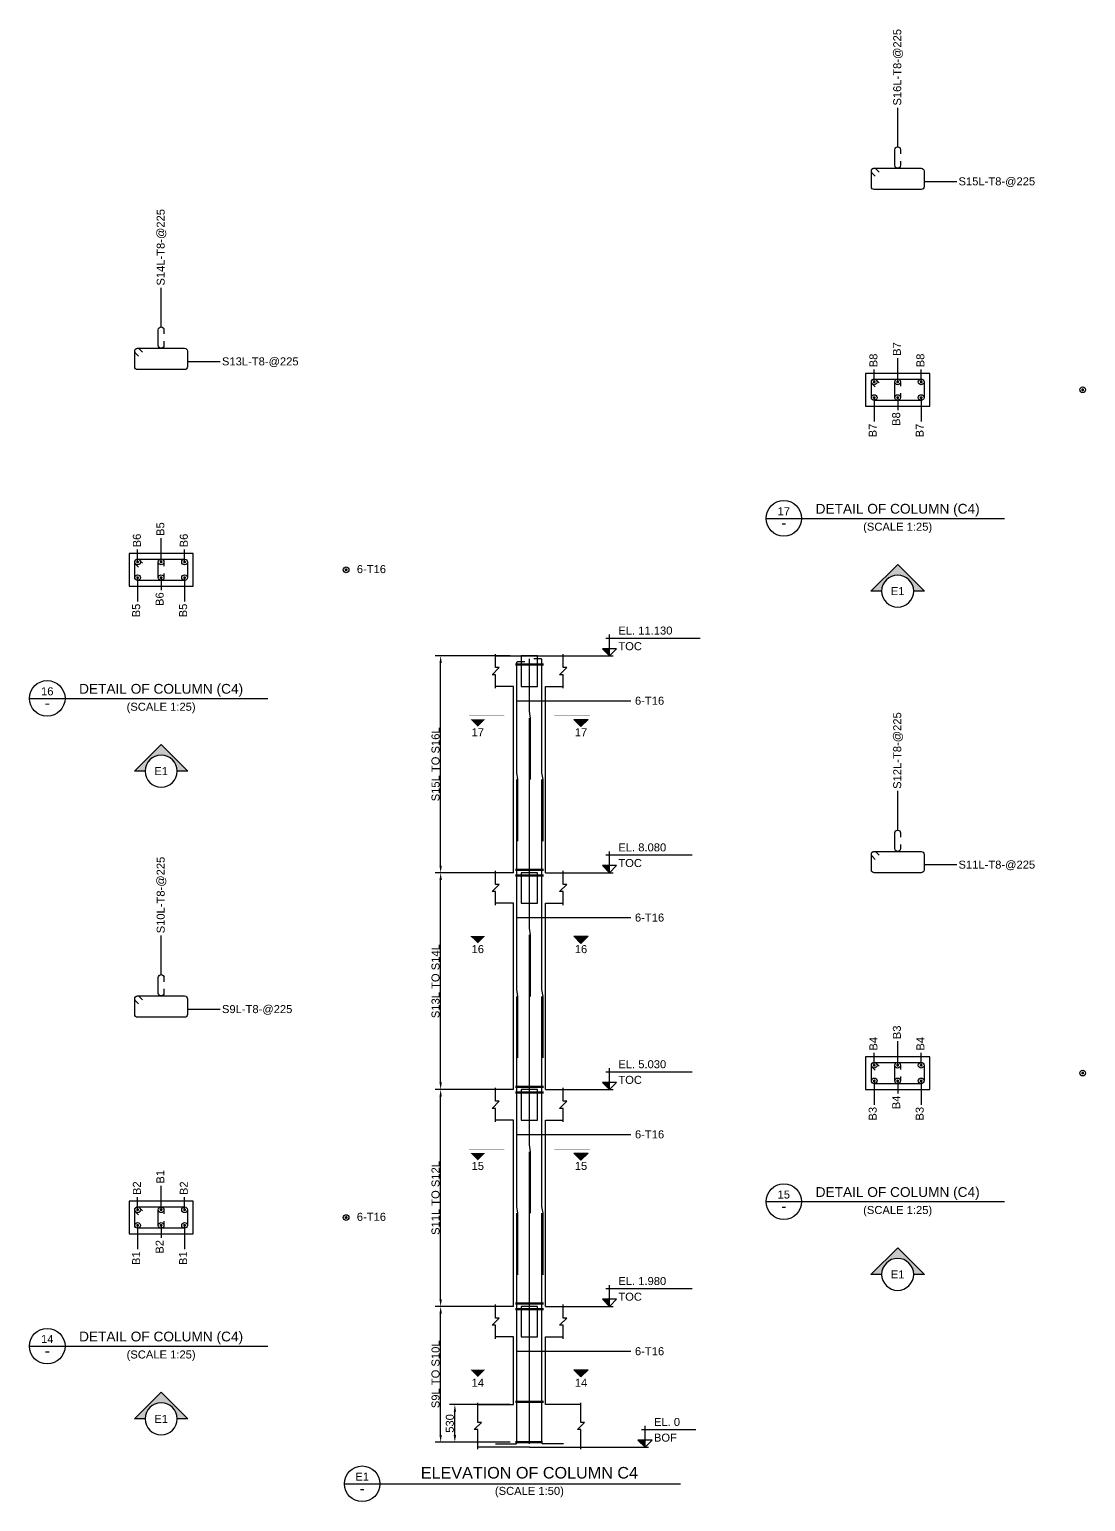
# Model space of a CAD drawing. Header units: inches. Extents: x -816171 to 9366335, y -450961 to 689132.
# Drawn here: x 123873 to 153553, y 86036 to 127424 of the extents above; entities that cross this region are included whole.
import ezdxf
from ezdxf.enums import TextEntityAlignment as Align

# ---------------------------------------------------------------- set-up
doc = ezdxf.new("R2010")
doc.units = ezdxf.units.IN
doc.header["$MEASUREMENT"] = 0
for name, color, linetype in [('colSectionMarkLayer', 5, 'Continuous'), ('Concrete Line', 2, 'Continuous'), ('Dim', 31, 'Continuous'), ('Hatch', 25, 'Continuous'), ('Labels', 4, 'Continuous'), ('Link', 225, 'Continuous'), ('Reinforcement', 130, 'Continuous'), ('Text', 31, 'Continuous'), ('Text_Scale', 31, 'Continuous')]:
    doc.layers.add(name, color=color, linetype=linetype)
doc.styles.add('SC-BBS1', font='SansSerif')
doc.styles.add('SC-COL2', font='SansSerif')
doc.styles.get("Standard").update_dxf_attribs({"font": 'txt.shx'})
doc.dimstyles.new('ColumnSch', dxfattribs={"dimtxt": 225, "dimasz": 200, "dimexe": 150, "dimexo": 150, "dimgap": 25, "dimtad": 1, "dimtoh": 1, "dimdec": 4, "dimzin": 0, "dimdsep": 46, "dimtxsty": 'SC-COL2', "dimcen": 0.09, "dimclrd": 8, "dimclre": 8, "dimclrt": 31, "dimadec": 0, "dimazin": 0, "dimtfac": 1, "dimtdec": 0, "dimtix": 1, "dimtofl": 0, "dimtmove": 0, "dimatfit": 3, "dimfxl": 1, "dimtolj": 1, "dimtzin": 0, "dimarcsym": 0})
doc.dimstyles.get("Standard").update_dxf_attribs({"dimtxt": 0.18, "dimasz": 0.18, "dimexe": 0.18, "dimexo": 0.0625, "dimgap": 0.09, "dimtad": 0, "dimtih": 1, "dimtoh": 1, "dimdec": 4, "dimzin": 0, "dimdsep": 46, "dimtxsty": 'Standard', "dimcen": 0.09, "dimadec": 0, "dimazin": 0, "dimtfac": 1, "dimtdec": 4, "dimtofl": 0, "dimtmove": 0, "dimatfit": 3, "dimfxl": 1, "dimtolj": 1, "dimtzin": 0, "dimarcsym": 0})

# ---------------------------------------------------------------- blocks, each defined once
blk = doc.blocks.new('*D486')
at = {"layer": 'DEFPOINTS', "color": 0, "transparency": 16777216}
for p in [(135429, 91523), (137529, 91523), (137529, 87705)]:
    blk.add_point(p, dxfattribs=at)
at = {"layer": 'Dim', "color": 8, "lineweight": -2, "transparency": 16777216}
for p, q in [((137379, 91523), (135279, 91523)), ((135429, 87905), (135429, 91323)), ((137379, 87705), (135279, 87705))]:
    blk.add_line(p, q, dxfattribs=at)
at = {"layer": 'Dim', "color": 8, "transparency": 16777216}
for points in [[(135396, 91323), (135463, 91323), (135429, 91523)], [(135396, 87905), (135463, 87905), (135429, 87705)]]:
    blk.add_solid(points, dxfattribs=at)
at = {"layer": 'Dim', "color": 31, "lineweight": 50, "transparency": 16777216, "insert": (135287, 89614), "char_height": 225, "attachment_point": 5, "rotation": 90, "style": 'SC-COL2'}
blk.add_mtext('\\A1;S9L TO S10L', dxfattribs=at)
blk = doc.blocks.new('*D487')
at = {"layer": 'DEFPOINTS', "color": 0, "transparency": 16777216}
for p in [(135829, 88761), (137529, 88761), (137529, 87705)]:
    blk.add_point(p, dxfattribs=at)
at = {"layer": 'Dim', "color": 8, "lineweight": -2, "transparency": 16777216}
for p, q in [((137379, 88761), (135679, 88761)), ((135829, 87905), (135829, 88561)), ((137379, 87705), (135679, 87705))]:
    blk.add_line(p, q, dxfattribs=at)
at = {"layer": 'Dim', "color": 8, "transparency": 16777216}
for points in [[(135796, 88561), (135863, 88561), (135829, 88761)], [(135796, 87905), (135863, 87905), (135829, 87705)]]:
    blk.add_solid(points, dxfattribs=at)
at = {"layer": 'Dim', "color": 31, "lineweight": 50, "transparency": 16777216, "insert": (135688, 88233), "char_height": 225, "attachment_point": 5, "rotation": 90, "style": 'SC-COL2'}
blk.add_mtext('\\A1;530', dxfattribs=at)
blk = doc.blocks.new('*D488')
at = {"layer": 'DEFPOINTS', "color": 0, "transparency": 16777216}
for p in [(135429, 97619), (137529, 97619), (137529, 91523)]:
    blk.add_point(p, dxfattribs=at)
at = {"layer": 'Dim', "color": 8, "lineweight": -2, "transparency": 16777216}
for p, q in [((137379, 97619), (135279, 97619)), ((135429, 91723), (135429, 97419)), ((137379, 91523), (135279, 91523))]:
    blk.add_line(p, q, dxfattribs=at)
at = {"layer": 'Dim', "color": 8, "transparency": 16777216}
for points in [[(135396, 97419), (135463, 97419), (135429, 97619)], [(135396, 91723), (135463, 91723), (135429, 91523)]]:
    blk.add_solid(points, dxfattribs=at)
at = {"layer": 'Dim', "color": 31, "lineweight": 50, "transparency": 16777216, "insert": (135287, 94571), "char_height": 225, "attachment_point": 5, "rotation": 90, "style": 'SC-COL2'}
blk.add_mtext('\\A1;S11L TO S12L', dxfattribs=at)
blk = doc.blocks.new('*D489')
at = {"layer": 'DEFPOINTS', "color": 0, "transparency": 16777216}
for p in [(135429, 103715), (137529, 103715), (137529, 97619)]:
    blk.add_point(p, dxfattribs=at)
at = {"layer": 'Dim', "color": 8, "lineweight": -2, "transparency": 16777216}
for p, q in [((137379, 103715), (135279, 103715)), ((135429, 97819), (135429, 103515)), ((137379, 97619), (135279, 97619))]:
    blk.add_line(p, q, dxfattribs=at)
at = {"layer": 'Dim', "color": 8, "transparency": 16777216}
for points in [[(135396, 103515), (135463, 103515), (135429, 103715)], [(135396, 97819), (135463, 97819), (135429, 97619)]]:
    blk.add_solid(points, dxfattribs=at)
at = {"layer": 'Dim', "color": 31, "lineweight": 50, "transparency": 16777216, "insert": (135287, 100667), "char_height": 225, "attachment_point": 5, "rotation": 90, "style": 'SC-COL2'}
blk.add_mtext('\\A1;S13L TO S14L', dxfattribs=at)
blk = doc.blocks.new('*D490')
at = {"layer": 'DEFPOINTS', "color": 0, "transparency": 16777216}
for p in [(135429, 109811), (137529, 109811), (137529, 103715)]:
    blk.add_point(p, dxfattribs=at)
at = {"layer": 'Dim', "color": 8, "lineweight": -2, "transparency": 16777216}
for p, q in [((137379, 109811), (135279, 109811)), ((135429, 103915), (135429, 109611)), ((137379, 103715), (135279, 103715))]:
    blk.add_line(p, q, dxfattribs=at)
at = {"layer": 'Dim', "color": 8, "transparency": 16777216}
for points in [[(135396, 109611), (135463, 109611), (135429, 109811)], [(135396, 103915), (135463, 103915), (135429, 103715)]]:
    blk.add_solid(points, dxfattribs=at)
at = {"layer": 'Dim', "color": 31, "lineweight": 50, "transparency": 16777216, "insert": (135287, 106763), "char_height": 225, "attachment_point": 5, "rotation": 90, "style": 'SC-COL2'}
blk.add_mtext('\\A1;S15L TO S16L', dxfattribs=at)

msp = doc.modelspace()

# ---------------------------------------------------------------- hatches: boundary and pattern name
at = {"layer": 'Hatch'}
h = msp.add_hatch(color=256, dxfattribs=at)
edge = h.paths.add_edge_path(flags=16)
edge.add_line((147823.34546, 111633.4638), (147523.34546, 111633.4638))
edge.add_line((147523.34546, 111633.4638), (148273.34546, 112383.4638))
edge.add_line((148273.34546, 112383.4638), (149023.34546, 111633.4638))
edge.add_line((149023.34546, 111633.4638), (148723.34546, 111633.4638))
edge.add_arc((148273.34546, 111633.4638), 450, 0, 180)
for points in [[(140173.34546, 109811.4638), (140173.34546, 110011.4638), (139973.34546, 110011.4638)], [(136273.34546, 108026.4638), (136473.34546, 107826.4638), (136673.34546, 108026.4638), (136273.34546, 108026.4638)], [(139573.34546, 108026.4638), (139373.34546, 107826.4638), (139173.34546, 108026.4638), (139573.34546, 108026.4638)], [(140173.34546, 103715.4638), (140173.34546, 103915.4638), (139973.34546, 103915.4638)], [(136273.34546, 101930.4638), (136473.34546, 101730.4638), (136673.34546, 101930.4638), (136273.34546, 101930.4638)], [(139573.34546, 101930.4638), (139373.34546, 101730.4638), (139173.34546, 101930.4638), (139573.34546, 101930.4638)], [(140173.34546, 97619.4638), (140173.34546, 97819.4638), (139973.34546, 97819.4638)], [(136273.34546, 95834.4638), (136473.34546, 95634.4638), (136673.34546, 95834.4638), (136273.34546, 95834.4638)], [(139573.34546, 95834.4638), (139373.34546, 95634.4638), (139173.34546, 95834.4638), (139573.34546, 95834.4638)], [(140173.34546, 91523.4638), (140173.34546, 91723.4638), (139973.34546, 91723.4638)], [(136273.34546, 89738.4638), (136473.34546, 89538.4638), (136673.34546, 89738.4638), (136273.34546, 89738.4638)], [(139573.34546, 89738.4638), (139373.34546, 89538.4638), (139173.34546, 89738.4638), (139573.34546, 89738.4638)], [(141173.34546, 87561.4638), (141173.34546, 87761.4638), (140973.34546, 87761.4638)]]:
    msp.add_hatch(color=256, dxfattribs=at).paths.add_polyline_path(points, flags=0)
h = msp.add_hatch(color=256, dxfattribs=at)
edge = h.paths.add_edge_path(flags=16)
edge.add_line((127123.34546, 106571.4638), (126823.34546, 106571.4638))
edge.add_line((126823.34546, 106571.4638), (127573.34546, 107321.4638))
edge.add_line((127573.34546, 107321.4638), (128323.34546, 106571.4638))
edge.add_line((128323.34546, 106571.4638), (128023.34546, 106571.4638))
edge.add_arc((127573.34546, 106571.4638), 450, 0, 180)
h = msp.add_hatch(color=256, dxfattribs=at)
edge = h.paths.add_edge_path(flags=16)
edge.add_line((147823.34546, 92423.4638), (147523.34546, 92423.4638))
edge.add_line((147523.34546, 92423.4638), (148273.34546, 93173.4638))
edge.add_line((148273.34546, 93173.4638), (149023.34546, 92423.4638))
edge.add_line((149023.34546, 92423.4638), (148723.34546, 92423.4638))
edge.add_arc((148273.34546, 92423.4638), 450, 0, 180)
h = msp.add_hatch(color=256, dxfattribs=at)
edge = h.paths.add_edge_path(flags=16)
edge.add_line((127123.34546, 88361.4638), (126823.34546, 88361.4638))
edge.add_line((126823.34546, 88361.4638), (127573.34546, 89111.4638))
edge.add_line((127573.34546, 89111.4638), (128323.34546, 88361.4638))
edge.add_line((128323.34546, 88361.4638), (128023.34546, 88361.4638))
edge.add_arc((127573.34546, 88361.4638), 450, 0, 180)

# ---------------------------------------------------------------- linework, layer by layer
at = {"lineweight": 50}
for p, q in [((137529.34546, 109571.4638), (138317.34546, 109571.4638)), ((137529.34546, 103795.4638), (138317.34546, 103795.4638)), ((137529.34546, 103635.4638), (138317.34546, 103635.4638)), ((137529.34546, 97699.4638), (138317.34546, 97699.4638)), ((137529.34546, 97539.4638), (138317.34546, 97539.4638)), ((137529.34546, 91603.4638), (138317.34546, 91603.4638)), ((137529.34546, 91443.4638), (138317.34546, 91443.4638)), ((137529.34546, 88841.4638), (138317.34546, 88841.4638)), ((137529.34546, 87705.4638), (138293.34546, 87705.4638))]:
    msp.add_line(p, q, dxfattribs=at)
at = {"layer": 'colSectionMarkLayer'}
for p, q in [((144573.34546, 113678.4638), (151273.34546, 113678.4638)), ((140073.34546, 110311.4638), (142723.34546, 110311.4638)), ((140173.34546, 109811.4638), (140173.34546, 110411.4638)), ((138373.34546, 109811.4638), (140273.34546, 109811.4638)), ((123873.34546, 108616.4638), (130573.34546, 108616.4638)), ((140173.34546, 103715.4638), (140173.34546, 104315.4638)), ((140073.34546, 104215.4638), (142498.34546, 104215.4638)), ((138373.34546, 103715.4638), (140273.34546, 103715.4638)), ((140073.34546, 98119.4638), (142498.34546, 98119.4638)), ((140173.34546, 97619.4638), (140173.34546, 98219.4638)), ((138373.34546, 97619.4638), (140273.34546, 97619.4638)), ((144573.34546, 94468.4638), (151273.34546, 94468.4638)), ((140073.34546, 92023.4638), (142498.34546, 92023.4638)), ((140173.34546, 91523.4638), (140173.34546, 92123.4638)), ((138373.34546, 91523.4638), (140273.34546, 91523.4638)), ((123873.34546, 90406.4638), (130573.34546, 90406.4638)), ((141173.34546, 87561.4638), (141173.34546, 88161.4638)), ((141073.34546, 88061.4638), (142598.34546, 88061.4638)), ((139373.34546, 87561.4638), (141273.34546, 87561.4638)), ((132723.34546, 86536.4638), (142173.34546, 86536.4638))]:
    msp.add_line(p, q, dxfattribs=at)
for points in [[(147823.34546, 111633.4638), (147523.34546, 111633.4638), (148273.34546, 112383.4638), (149023.34546, 111633.4638), (148723.34546, 111633.4638, 1), (147823.34546, 111633.4638, 1), (148723.34546, 111633.4638)], [(127123.34546, 106571.4638), (126823.34546, 106571.4638), (127573.34546, 107321.4638), (128323.34546, 106571.4638), (128023.34546, 106571.4638, 1), (127123.34546, 106571.4638, 1), (128023.34546, 106571.4638)], [(147823.34546, 92423.4638), (147523.34546, 92423.4638), (148273.34546, 93173.4638), (149023.34546, 92423.4638), (148723.34546, 92423.4638, 1), (147823.34546, 92423.4638, 1), (148723.34546, 92423.4638)], [(127123.34546, 88361.4638), (126823.34546, 88361.4638), (127573.34546, 89111.4638), (128323.34546, 88361.4638), (128023.34546, 88361.4638, 1), (127123.34546, 88361.4638, 1), (128023.34546, 88361.4638)]]:
    msp.add_lwpolyline(points, format="xyb", dxfattribs=at)
for points in [[(140173.34546, 109811.4638), (140373.34546, 110011.4638), (139973.34546, 110011.4638)], [(140173.34546, 103715.4638), (140373.34546, 103915.4638), (139973.34546, 103915.4638)], [(140173.34546, 97619.4638), (140373.34546, 97819.4638), (139973.34546, 97819.4638)], [(140173.34546, 91523.4638), (140373.34546, 91723.4638), (139973.34546, 91723.4638)], [(141173.34546, 87561.4638), (141373.34546, 87761.4638), (140973.34546, 87761.4638)]]:
    msp.add_lwpolyline(points, close=True, dxfattribs=at)
at = {"layer": 'colSectionMarkLayer', "const_width": 5}
for points in [[(137223.34546, 108126.4638), (136223.34546, 108126.4638)], [(136273.34546, 108026.4638), (136473.34546, 107826.4638), (136673.34546, 108026.4638), (136273.34546, 108026.4638)], [(138623.34546, 108126.4638), (139623.34546, 108126.4638)], [(137223.34546, 102030.4638), (136223.34546, 102030.4638)], [(136273.34546, 101930.4638), (136473.34546, 101730.4638), (136673.34546, 101930.4638), (136273.34546, 101930.4638)], [(138623.34546, 102030.4638), (139623.34546, 102030.4638)], [(137223.34546, 95934.4638), (136223.34546, 95934.4638)], [(136273.34546, 95834.4638), (136473.34546, 95634.4638), (136673.34546, 95834.4638), (136273.34546, 95834.4638)], [(138623.34546, 95934.4638), (139623.34546, 95934.4638)], [(137223.34546, 89838.4638), (136223.34546, 89838.4638)], [(138623.34546, 89838.4638), (139623.34546, 89838.4638)], [(136273.34546, 89738.4638), (136473.34546, 89538.4638), (136673.34546, 89738.4638), (136273.34546, 89738.4638)]]:
    msp.add_lwpolyline(points, dxfattribs=at)
at = {"layer": 'colSectionMarkLayer'}
for points in [[(139573.34546, 108026.4638), (139373.34546, 107826.4638), (139173.34546, 108026.4638), (139573.34546, 108026.4638)], [(139573.34546, 101930.4638), (139373.34546, 101730.4638), (139173.34546, 101930.4638), (139573.34546, 101930.4638)], [(139573.34546, 95834.4638), (139373.34546, 95634.4638), (139173.34546, 95834.4638), (139573.34546, 95834.4638)], [(139573.34546, 89738.4638), (139373.34546, 89538.4638), (139173.34546, 89738.4638), (139573.34546, 89738.4638)]]:
    msp.add_lwpolyline(points, dxfattribs=at)
for centre in [(145073.34546, 113678.4638), (124373.34546, 108616.4638), (145073.34546, 94468.4638), (124373.34546, 90406.4638), (133223.34546, 86536.4638)]:
    msp.add_circle(centre, 500, dxfattribs=at)
at = {"layer": 'Concrete Line'}
for p, q in [((136973.34546, 109811.4638), (138873.34546, 109811.4638)), ((137473.34546, 108951.4638), (136973.34546, 108951.4638)), ((137473.34546, 103715.4638), (137473.34546, 108951.4638)), ((138373.34546, 103715.4638), (138373.34546, 108951.4638)), ((138373.34546, 108951.4638), (138873.34546, 108951.4638)), ((137473.34546, 103715.4638), (136973.34546, 103715.4638)), ((137473.34546, 103715.4638), (137473.34546, 103715.4638)), ((137473.34546, 103715.4638), (137473.34546, 103715.4638)), ((138373.34546, 103715.4638), (138373.34546, 103715.4638)), ((138373.34546, 103715.4638), (138373.34546, 103715.4638)), ((138373.34546, 103715.4638), (138873.34546, 103715.4638)), ((137473.34546, 102855.4638), (136973.34546, 102855.4638)), ((137473.34546, 97619.4638), (137473.34546, 102855.4638)), ((138373.34546, 97619.4638), (138373.34546, 102855.4638)), ((138373.34546, 102855.4638), (138873.34546, 102855.4638)), ((137473.34546, 97619.4638), (136973.34546, 97619.4638)), ((137473.34546, 97619.4638), (137473.34546, 97619.4638)), ((137473.34546, 97619.4638), (137473.34546, 97619.4638)), ((138373.34546, 97619.4638), (138373.34546, 97619.4638)), ((138373.34546, 97619.4638), (138373.34546, 97619.4638)), ((138373.34546, 97619.4638), (138873.34546, 97619.4638)), ((137473.34546, 96759.4638), (136973.34546, 96759.4638)), ((137473.34546, 91523.4638), (137473.34546, 96759.4638)), ((138373.34546, 91523.4638), (138373.34546, 96759.4638)), ((138373.34546, 96759.4638), (138873.34546, 96759.4638)), ((137473.34546, 91523.4638), (136973.34546, 91523.4638)), ((137473.34546, 91523.4638), (137473.34546, 91523.4638)), ((137473.34546, 91523.4638), (137473.34546, 91523.4638)), ((138373.34546, 91523.4638), (138373.34546, 91523.4638)), ((138373.34546, 91523.4638), (138373.34546, 91523.4638)), ((138373.34546, 91523.4638), (138873.34546, 91523.4638)), ((137473.34546, 90663.4638), (136973.34546, 90663.4638)), ((137473.34546, 88761.4638), (137473.34546, 90663.4638)), ((138373.34546, 88761.4638), (138373.34546, 90663.4638)), ((138373.34546, 90663.4638), (138873.34546, 90663.4638)), ((136473.34546, 88761.4638), (137473.34546, 88761.4638)), ((139373.34546, 88761.4638), (138373.34546, 88761.4638)), ((139373.34546, 88761.4638), (138373.34546, 88761.4638)), ((137923.34546, 87561.4638), (136473.34546, 87561.4638)), ((137923.34546, 87561.4638), (139373.34546, 87561.4638))]:
    msp.add_line(p, q, dxfattribs=at)
for points in [[(147373.34546, 116833.4638), (149173.34546, 116833.4638), (149173.34546, 116833.4638), (149173.34546, 117753.4638), (149173.34546, 117753.4638), (147373.34546, 117753.4638), (147373.34546, 117753.4638), (147373.34546, 116833.4638)], [(126673.34546, 111771.4638), (128473.34546, 111771.4638), (128473.34546, 111771.4638), (128473.34546, 112691.4638), (128473.34546, 112691.4638), (126673.34546, 112691.4638), (126673.34546, 112691.4638), (126673.34546, 111771.4638)], [(137693.34546, 109811.4638), (137693.34546, 108951.4638), (138153.34546, 108951.4638), (138153.34546, 109811.4638)], [(137693.34546, 103715.4638), (137693.34546, 102855.4638), (138153.34546, 102855.4638), (138153.34546, 103715.4638)], [(147373.34546, 97623.4638), (149173.34546, 97623.4638), (149173.34546, 97623.4638), (149173.34546, 98543.4638), (149173.34546, 98543.4638), (147373.34546, 98543.4638), (147373.34546, 98543.4638), (147373.34546, 97623.4638)], [(137693.34546, 97619.4638), (137693.34546, 96759.4638), (138153.34546, 96759.4638), (138153.34546, 97619.4638)], [(126673.34546, 93561.4638), (128473.34546, 93561.4638), (128473.34546, 93561.4638), (128473.34546, 94481.4638), (128473.34546, 94481.4638), (126673.34546, 94481.4638), (126673.34546, 94481.4638), (126673.34546, 93561.4638)], [(137693.34546, 91523.4638), (137693.34546, 90663.4638), (138153.34546, 90663.4638), (138153.34546, 91523.4638)]]:
    msp.add_lwpolyline(points, close=True, dxfattribs=at)
for points in [[(136973.34546, 108901.4638), (136973.34546, 109281.4638), (136873.34546, 109281.4638), (137073.34546, 109481.4638), (136973.34546, 109481.4638), (136973.34546, 109861.4638)], [(138873.34546, 108901.4638), (138873.34546, 109281.4638), (138773.34546, 109281.4638), (138973.34546, 109481.4638), (138873.34546, 109481.4638), (138873.34546, 109861.4638)], [(136973.34546, 102805.4638), (136973.34546, 103185.4638), (136873.34546, 103185.4638), (137073.34546, 103385.4638), (136973.34546, 103385.4638), (136973.34546, 103765.4638)], [(138873.34546, 102805.4638), (138873.34546, 103185.4638), (138773.34546, 103185.4638), (138973.34546, 103385.4638), (138873.34546, 103385.4638), (138873.34546, 103765.4638)], [(136973.34546, 96709.4638), (136973.34546, 97089.4638), (136873.34546, 97089.4638), (137073.34546, 97289.4638), (136973.34546, 97289.4638), (136973.34546, 97669.4638)], [(138873.34546, 96709.4638), (138873.34546, 97089.4638), (138773.34546, 97089.4638), (138973.34546, 97289.4638), (138873.34546, 97289.4638), (138873.34546, 97669.4638)], [(136973.34546, 90613.4638), (136973.34546, 90993.4638), (136873.34546, 90993.4638), (137073.34546, 91193.4638), (136973.34546, 91193.4638), (136973.34546, 91573.4638)], [(138873.34546, 90613.4638), (138873.34546, 90993.4638), (138773.34546, 90993.4638), (138973.34546, 91193.4638), (138873.34546, 91193.4638), (138873.34546, 91573.4638)], [(136473.34546, 87511.4638), (136473.34546, 88061.4638), (136373.34546, 88061.4638), (136573.34546, 88261.4638), (136473.34546, 88261.4638), (136473.34546, 88811.4638)], [(139373.34546, 87511.4638), (139373.34546, 88061.4638), (139273.34546, 88061.4638), (139473.34546, 88261.4638), (139373.34546, 88261.4638), (139373.34546, 88811.4638)]]:
    msp.add_lwpolyline(points, dxfattribs=at)
at = {"layer": 'Dim', "color": 8}
for p, q in [((148273.34546, 117545.4638), (148273.34546, 118185.4638)), ((147613.34546, 117545.4638), (147613.34546, 117865.4638)), ((148933.34546, 117545.4638), (148933.34546, 117865.4638)), ((147613.34546, 117041.4638), (147613.34546, 116401.4638)), ((148273.34546, 117041.4638), (148273.34546, 116721.4638)), ((148933.34546, 117041.4638), (148933.34546, 116401.4638)), ((127573.34546, 112483.4638), (127573.34546, 113123.4638)), ((126913.34546, 112483.4638), (126913.34546, 112803.4638)), ((128233.34546, 112483.4638), (128233.34546, 112803.4638)), ((126913.34546, 111979.4638), (126913.34546, 111339.4638)), ((127573.34546, 111979.4638), (127573.34546, 111659.4638)), ((128233.34546, 111979.4638), (128233.34546, 111339.4638)), ((148273.34546, 98335.4638), (148273.34546, 98975.4638)), ((147613.34546, 98335.4638), (147613.34546, 98655.4638)), ((148933.34546, 98335.4638), (148933.34546, 98655.4638)), ((147613.34546, 97831.4638), (147613.34546, 97191.4638)), ((148273.34546, 97831.4638), (148273.34546, 97511.4638)), ((148933.34546, 97831.4638), (148933.34546, 97191.4638)), ((127573.34546, 94273.4638), (127573.34546, 94913.4638)), ((126913.34546, 94273.4638), (126913.34546, 94593.4638)), ((128233.34546, 94273.4638), (128233.34546, 94593.4638)), ((126913.34546, 93769.4638), (126913.34546, 93129.4638)), ((127573.34546, 93769.4638), (127573.34546, 93449.4638)), ((128233.34546, 93769.4638), (128233.34546, 93129.4638))]:
    msp.add_line(p, q, dxfattribs=at)
at = {"layer": 'Link'}
for points in [[(148353.34546, 123723.4638), (148353.34546, 123603.4638, -1), (148193.34546, 123603.4638), (148193.34546, 124043.4638, -1), (148353.34546, 124043.4638), (148353.34546, 123923.4638)], [(147641.62947, 123302.0424), (147556.77681, 123386.89537, -0.6681779738), (147613.34546, 123523.4638), (148933.34546, 123523.4638, -0.4142135624), (149013.34546, 123443.4638), (149013.34546, 123003.4638, -0.4142135624), (148933.34546, 122923.4638), (147613.34546, 122923.4638, -0.4142135624), (147533.34546, 123003.4638), (147533.34546, 123443.4638, -0.6681793021), (147669.9141, 123500.03224), (147754.76676, 123415.17927)], [(127653.34546, 118661.4638), (127653.34546, 118541.4638, -1), (127493.34546, 118541.4638), (127493.34546, 118981.4638, -1), (127653.34546, 118981.4638), (127653.34546, 118861.4638)], [(126941.62947, 118240.0424), (126856.77681, 118324.89537, -0.6681779738), (126913.34546, 118461.4638), (128233.34546, 118461.4638, -0.4142135624), (128313.34546, 118381.4638), (128313.34546, 117941.4638, -0.4142135624), (128233.34546, 117861.4638), (126913.34546, 117861.4638, -0.4142135624), (126833.34546, 117941.4638), (126833.34546, 118381.4638, -0.6681793021), (126969.9141, 118438.03224), (127054.76676, 118353.17927)], [(147641.62947, 117372.0424), (147556.77681, 117456.89537, -0.6681779738), (147613.34546, 117593.4638), (148933.34546, 117593.4638, -0.4142135624), (149013.34546, 117513.4638), (149013.34546, 117073.4638, -0.4142135624), (148933.34546, 116993.4638), (147613.34546, 116993.4638, -0.4142135624), (147533.34546, 117073.4638), (147533.34546, 117513.4638, -0.6681793021), (147669.9141, 117570.03224), (147754.76676, 117485.17927)], [(148353.34546, 117193.4638), (148353.34546, 117073.4638, -1), (148193.34546, 117073.4638), (148193.34546, 117513.4638, -1), (148353.34546, 117513.4638), (148353.34546, 117393.4638)], [(126941.62947, 112310.0424), (126856.77681, 112394.89537, -0.6681779738), (126913.34546, 112531.4638), (128233.34546, 112531.4638, -0.4142135624), (128313.34546, 112451.4638), (128313.34546, 112011.4638, -0.4142135624), (128233.34546, 111931.4638), (126913.34546, 111931.4638, -0.4142135624), (126833.34546, 112011.4638), (126833.34546, 112451.4638, -0.6681793021), (126969.9141, 112508.03224), (127054.76676, 112423.17927)], [(127653.34546, 112131.4638), (127653.34546, 112011.4638, -1), (127493.34546, 112011.4638), (127493.34546, 112451.4638, -1), (127653.34546, 112451.4638), (127653.34546, 112331.4638)], [(148353.34546, 104513.4638), (148353.34546, 104393.4638, -1), (148193.34546, 104393.4638), (148193.34546, 104833.4638, -1), (148353.34546, 104833.4638), (148353.34546, 104713.4638)], [(147641.62947, 104092.0424), (147556.77681, 104176.89537, -0.6681779738), (147613.34546, 104313.4638), (148933.34546, 104313.4638, -0.4142135624), (149013.34546, 104233.4638), (149013.34546, 103793.4638, -0.4142135624), (148933.34546, 103713.4638), (147613.34546, 103713.4638, -0.4142135624), (147533.34546, 103793.4638), (147533.34546, 104233.4638, -0.6681793021), (147669.9141, 104290.03224), (147754.76676, 104205.17927)], [(127653.34546, 100451.4638), (127653.34546, 100331.4638, -1), (127493.34546, 100331.4638), (127493.34546, 100771.4638, -1), (127653.34546, 100771.4638), (127653.34546, 100651.4638)], [(126941.62947, 100030.0424), (126856.77681, 100114.89537, -0.6681779738), (126913.34546, 100251.4638), (128233.34546, 100251.4638, -0.4142135624), (128313.34546, 100171.4638), (128313.34546, 99731.4638, -0.4142135624), (128233.34546, 99651.4638), (126913.34546, 99651.4638, -0.4142135624), (126833.34546, 99731.4638), (126833.34546, 100171.4638, -0.6681793021), (126969.9141, 100228.03224), (127054.76676, 100143.17927)], [(147641.62947, 98162.0424), (147556.77681, 98246.89537, -0.6681779738), (147613.34546, 98383.4638), (148933.34546, 98383.4638, -0.4142135624), (149013.34546, 98303.4638), (149013.34546, 97863.4638, -0.4142135624), (148933.34546, 97783.4638), (147613.34546, 97783.4638, -0.4142135624), (147533.34546, 97863.4638), (147533.34546, 98303.4638, -0.6681793021), (147669.9141, 98360.03224), (147754.76676, 98275.17927)], [(148353.34546, 97983.4638), (148353.34546, 97863.4638, -1), (148193.34546, 97863.4638), (148193.34546, 98303.4638, -1), (148353.34546, 98303.4638), (148353.34546, 98183.4638)], [(126941.62947, 94100.0424), (126856.77681, 94184.89537, -0.6681779738), (126913.34546, 94321.4638), (128233.34546, 94321.4638, -0.4142135624), (128313.34546, 94241.4638), (128313.34546, 93801.4638, -0.4142135624), (128233.34546, 93721.4638), (126913.34546, 93721.4638, -0.4142135624), (126833.34546, 93801.4638), (126833.34546, 94241.4638, -0.6681793021), (126969.9141, 94298.03224), (127054.76676, 94213.17927)], [(127653.34546, 93921.4638), (127653.34546, 93801.4638, -1), (127493.34546, 93801.4638), (127493.34546, 94241.4638, -1), (127653.34546, 94241.4638), (127653.34546, 94121.4638)]]:
    msp.add_lwpolyline(points, format="xyb", dxfattribs=at)
at = {"layer": 'Reinforcement', "color": 130, "const_width": 40}
for points in [[(147593.34546, 117513.4638, 1), (147633.34546, 117513.4638, 1)], [(148253.34546, 117513.4638, 1), (148293.34546, 117513.4638, 1)], [(148913.34546, 117513.4638, 1), (148953.34546, 117513.4638, 1)], [(153453.34546, 117293.4638, 1), (153493.34546, 117293.4638, 1)], [(147593.34546, 117073.4638, 1), (147633.34546, 117073.4638, 1)], [(148253.34546, 117073.4638, 1), (148293.34546, 117073.4638, 1)], [(148913.34546, 117073.4638, 1), (148953.34546, 117073.4638, 1)], [(126893.34546, 112451.4638, 1), (126933.34546, 112451.4638, 1)], [(127553.34546, 112451.4638, 1), (127593.34546, 112451.4638, 1)], [(128213.34546, 112451.4638, 1), (128253.34546, 112451.4638, 1)], [(132753.34546, 112231.4638, 1), (132793.34546, 112231.4638, 1)], [(126893.34546, 112011.4638, 1), (126933.34546, 112011.4638, 1)], [(127553.34546, 112011.4638, 1), (127593.34546, 112011.4638, 1)], [(128213.34546, 112011.4638, 1), (128253.34546, 112011.4638, 1)], [(147593.34546, 98303.4638, 1), (147633.34546, 98303.4638, 1)], [(148253.34546, 98303.4638, 1), (148293.34546, 98303.4638, 1)], [(148913.34546, 98303.4638, 1), (148953.34546, 98303.4638, 1)], [(153453.34546, 98083.4638, 1), (153493.34546, 98083.4638, 1)], [(147593.34546, 97863.4638, 1), (147633.34546, 97863.4638, 1)], [(148253.34546, 97863.4638, 1), (148293.34546, 97863.4638, 1)], [(148913.34546, 97863.4638, 1), (148953.34546, 97863.4638, 1)], [(126893.34546, 94241.4638, 1), (126933.34546, 94241.4638, 1)], [(127553.34546, 94241.4638, 1), (127593.34546, 94241.4638, 1)], [(128213.34546, 94241.4638, 1), (128253.34546, 94241.4638, 1)], [(132753.34546, 94021.4638, 1), (132793.34546, 94021.4638, 1)], [(126893.34546, 93801.4638, 1), (126933.34546, 93801.4638, 1)], [(127553.34546, 93801.4638, 1), (127593.34546, 93801.4638, 1)], [(128213.34546, 93801.4638, 1), (128253.34546, 93801.4638, 1)]]:
    msp.add_lwpolyline(points, format="xyb", close=True, dxfattribs=at)
at = {"layer": 'Reinforcement'}
for points in [[(137955.34546, 106333.4638), (137955.34546, 108061.4638), (137923.34546, 108253.4638), (137923.34546, 109731.4638), (137923.34546, 109731.4638), (137923.34546, 109731.4638)], [(137955.34546, 100237.4638), (137955.34546, 101965.4638), (137923.34546, 102157.4638), (137923.34546, 108061.4638)], [(137601.34546, 98509.4638), (137601.34546, 100237.4638), (137569.34546, 100429.4638), (137569.34546, 106333.4638)], [(138309.34546, 98509.4638), (138309.34546, 100237.4638), (138277.34546, 100429.4638), (138277.34546, 106333.4638)], [(137955.34546, 94141.4638), (137955.34546, 95869.4638), (137923.34546, 96061.4638), (137923.34546, 101965.4638)], [(137601.34546, 92413.4638), (137601.34546, 94141.4638), (137569.34546, 94333.4638), (137569.34546, 100237.4638)], [(138309.34546, 92413.4638), (138309.34546, 94141.4638), (138277.34546, 94333.4638), (138277.34546, 100237.4638)], [(137923.34546, 87657.4638), (137923.34546, 87657.4638), (137923.34546, 87657.4638), (137923.34546, 95869.4638)]]:
    msp.add_lwpolyline(points, dxfattribs=at)
for points in [[(138309.34546, 104605.4638), (138309.34546, 106333.4638), (138277.34546, 106525.4638), (138277.34546, 109701.4638, 0.4142135624), (138247.34546, 109731.4638), (138047.34546, 109731.4638)], [(137601.34546, 104605.4638), (137601.34546, 106333.4638), (137569.34546, 106525.4638), (137569.34546, 109621.4638, -0.4142135624), (137599.34546, 109651.4638), (137799.34546, 109651.4638)], [(136969.34546, 87657.4638), (137539.34546, 87657.4638, 0.4142135624), (137569.34546, 87687.4638), (137569.34546, 94141.4638)], [(138877.34546, 87657.4638), (138307.34546, 87657.4638, -0.4142135624), (138277.34546, 87687.4638), (138277.34546, 94141.4638)]]:
    msp.add_lwpolyline(points, format="xyb", dxfattribs=at)
at = {"layer": 'Reinforcement', "color": 130}
for centre in [(147613.34546, 117513.4638), (148273.34546, 117513.4638), (148933.34546, 117513.4638), (147613.34546, 117073.4638), (148273.34546, 117073.4638), (148933.34546, 117073.4638), (153473.34546, 117293.4638), (126913.34546, 112451.4638), (127573.34546, 112451.4638), (128233.34546, 112451.4638), (132773.34546, 112231.4638), (126913.34546, 112011.4638), (127573.34546, 112011.4638), (128233.34546, 112011.4638), (147613.34546, 98303.4638), (148273.34546, 98303.4638), (148933.34546, 98303.4638), (153473.34546, 98083.4638), (147613.34546, 97863.4638), (148273.34546, 97863.4638), (148933.34546, 97863.4638), (126913.34546, 94241.4638), (127573.34546, 94241.4638), (128233.34546, 94241.4638), (132773.34546, 94021.4638), (126913.34546, 93801.4638), (127573.34546, 93801.4638), (128233.34546, 93801.4638)]:
    msp.add_circle(centre, 80, dxfattribs=at)

# ---------------------------------------------------------------- texts
at = {"layer": 'colSectionMarkLayer', "style": 'SC-BBS1'}
for s, p in [('17', (136473.34546, 107776.4638)), ('17', (139373.34546, 107776.4638)), ('16', (136473.34546, 101680.4638)), ('16', (139373.34546, 101680.4638)), ('15', (136473.34546, 95584.4638)), ('15', (139373.34546, 95584.4638)), ('14', (136473.34546, 89488.4638)), ('14', (139373.34546, 89488.4638))]:
    msp.add_text(s, height=225, dxfattribs=at).set_placement(p, align=Align.TOP_CENTER)
at = {"layer": 'Dim', "style": 'SC-COL2'}
for s, p in [('B7', (148251.34546, 118245.4638)), ('B8', (147591.34546, 117925.4638)), ('B8', (148911.34546, 117925.4638)), ('B5', (127551.34546, 113183.4638)), ('B6', (126891.34546, 112863.4638)), ('B6', (128211.34546, 112863.4638)), ('B3', (148251.34546, 99035.4638)), ('B4', (147591.34546, 98715.4638)), ('B4', (148911.34546, 98715.4638)), ('B1', (127551.34546, 94973.4638)), ('B2', (126891.34546, 94653.4638)), ('B2', (128211.34546, 94653.4638))]:
    msp.add_text(s, height=225, rotation=90, dxfattribs=at).set_placement(p, align=Align.MIDDLE_LEFT)
for s, p in [('B7', (147571.34546, 116341.4638)), ('B8', (148231.34546, 116661.4638)), ('B7', (148891.34546, 116341.4638)), ('B6', (127531.34546, 111599.4638)), ('B5', (126871.34546, 111279.4638)), ('B5', (128191.34546, 111279.4638)), ('B4', (148231.34546, 97451.4638)), ('B3', (147571.34546, 97131.4638)), ('B3', (148891.34546, 97131.4638)), ('B2', (127531.34546, 93389.4638)), ('B1', (126871.34546, 93069.4638)), ('B1', (128191.34546, 93069.4638))]:
    msp.add_text(s, height=225, rotation=90, dxfattribs=at).set_placement(p, align=Align.MIDDLE_RIGHT)
at = {"layer": 'Labels', "style": 'SC-BBS1'}
for s, height, p in [('17', 225, (145073.34546, 113698.4638)), ('DETAIL OF COLUMN (C4)', 275, (148273.34546, 113728.4638)), ('16', 225, (124373.34546, 108636.4638)), ('DETAIL OF COLUMN (C4)', 275, (127573.34546, 108666.4638)), ('15', 225, (145073.34546, 94488.4638)), ('DETAIL OF COLUMN (C4)', 275, (148273.34546, 94518.4638)), ('14', 225, (124373.34546, 90426.4638)), ('DETAIL OF COLUMN (C4)', 275, (127573.34546, 90456.4638)), ('ELEVATION OF COLUMN C4', 325, (137923.34546, 86586.4638)), ('E1', 225, (133223.34546, 86556.4638))]:
    msp.add_text(s, height=height, dxfattribs=at).set_placement(p, align=Align.BOTTOM_CENTER)
for s, height, p in [('-', 325, (145073.34546, 113553.4638)), ('E1', 225, (148273.34546, 111633.4638)), ('-', 325, (124373.34546, 108491.4638)), ('E1', 225, (127573.34546, 106571.4638)), ('-', 325, (145073.34546, 94343.4638)), ('E1', 225, (148273.34546, 92423.4638)), ('-', 325, (124373.34546, 90281.4638)), ('E1', 225, (127573.34546, 88361.4638)), ('-', 325, (133223.34546, 86411.4638))]:
    msp.add_text(s, height=height, dxfattribs=at).set_placement(p, align=Align.MIDDLE_CENTER)
at = {"layer": 'Text', "style": 'SC-BBS1'}
for s, p in [('S16L-T8-@225', (148373.34546, 125283.4638)), ('S14L-T8-@225', (127673.34546, 120221.4638)), ('S12L-T8-@225', (148373.34546, 106073.4638)), ('S10L-T8-@225', (127673.34546, 102011.4638))]:
    msp.add_text(s, height=225, rotation=90, dxfattribs=at).set_placement(p)
for s, p in [('S15L-T8-@225', (149983.34546, 123153.4638)), ('S13L-T8-@225', (129283.34546, 118091.4638)), ('6-T16', (133073.34546, 112251.4638)), ('S11L-T8-@225', (149983.34546, 103943.4638)), ('S9L-T8-@225', (129283.34546, 99881.4638)), ('6-T16', (133073.34546, 94041.4638))]:
    msp.add_text(s, height=225, dxfattribs=at).set_placement(p, align=Align.MIDDLE_LEFT)
for p in [(148273.34546, 113263.4638), (127573.34546, 108201.4638), (148273.34546, 94053.4638), (127573.34546, 89991.4638)]:
    msp.add_text('(SCALE 1:25)', height=225, dxfattribs=at).set_placement(p, align=Align.BOTTOM_CENTER)
for s, p in [('EL. 11.130', (140423.34546, 110411.4638)), ('TOC', (140423.34546, 109971.4638)), ('EL. 8.080', (140423.34546, 104315.4638)), ('TOC', (140423.34546, 103875.4638)), ('EL. 5.030', (140423.34546, 98219.4638)), ('TOC', (140423.34546, 97779.4638)), ('EL. 1.980', (140423.34546, 92123.4638)), ('TOC', (140423.34546, 91683.4638)), ('EL. 0', (141423.34546, 88161.4638)), ('BOF', (141423.34546, 87721.4638))]:
    msp.add_text(s, height=225, dxfattribs=at).set_placement(p)
at = {"layer": 'Text', "char_height": 225, "attachment_point": 1, "style": 'SC-BBS1'}
for insert in [(140889.84546, 108663.9638), (140889.84546, 102567.9638), (140889.84546, 96471.9638), (140889.84546, 90375.9638)]:
    msp.add_mtext('6-T16', dxfattribs=dict(at, insert=insert))
at = {"layer": 'Text_Scale', "style": 'SC-BBS1'}
msp.add_text('(SCALE 1:50)', height=225, dxfattribs=at).set_placement((137923.34546, 86156.4638), align=Align.BOTTOM_CENTER)

# ---------------------------------------------------------------- dimensions: what is measured, and where the dimension line sits
at = {"layer": 'Dim', "lineweight": 50}
for p1, p2, distance, text, picture, middle in [((137529.34546, 103715.4638), (137529.34546, 109811.4638), 2100, 'S15L TO S16L', '*D490', (135286.59855, 106763.4638)), ((137529.34546, 97619.4638), (137529.34546, 103715.4638), 2100, 'S13L TO S14L', '*D489', (135286.59855, 100667.4638)), ((137529.34546, 91523.4638), (137529.34546, 97619.4638), 2100, 'S11L TO S12L', '*D488', (135286.75287, 94571.4638)), ((137529.34546, 87705.4638), (137529.34546, 91523.4638), 2100, 'S9L TO S10L', '*D486', (135286.75287, 89614.4638)), ((137529.34546, 87705.4638), (137529.34546, 88761.4638), 1700, '530', '*D487', (135688.29608, 88233.4638))]:
    dim = msp.add_aligned_dim(p1=p1, p2=p2, distance=distance, text=text, dimstyle='ColumnSch', dxfattribs=at)
    dim.commit()
    dim.dimension.update_dxf_attribs({"geometry": picture, "text_midpoint": middle})

# ---------------------------------------------------------------- leaders
at = {"layer": 'Dim', "color": 8}
for points in [[(148273.34546, 124123.4638), (148273.34546, 125223.4638)], [(149013.34546, 123153.4638), (149933.34546, 123153.4638)], [(127573.34546, 119061.4638), (127573.34546, 120161.4638)], [(128313.34546, 118091.4638), (129233.34546, 118091.4638)], [(137569.34546, 108551.4638), (140777.34546, 108551.4638)], [(138277.34546, 108551.4638), (140777.34546, 108551.4638)], [(148273.34546, 104913.4638), (148273.34546, 106013.4638)], [(149013.34546, 103943.4638), (149933.34546, 103943.4638)], [(137569.34546, 102455.4638), (140777.34546, 102455.4638)], [(138277.34546, 102455.4638), (140777.34546, 102455.4638)], [(127573.34546, 100851.4638), (127573.34546, 101951.4638)], [(128313.34546, 99881.4638), (129233.34546, 99881.4638)], [(137569.34546, 96359.4638), (140777.34546, 96359.4638)], [(138277.34546, 96359.4638), (140777.34546, 96359.4638)], [(137569.34546, 90263.4638), (140777.34546, 90263.4638)], [(138277.34546, 90263.4638), (140777.34546, 90263.4638)]]:
    msp.add_leader(points, dimstyle='Standard', dxfattribs=at)

doc.saveas('drawing.dxf')
